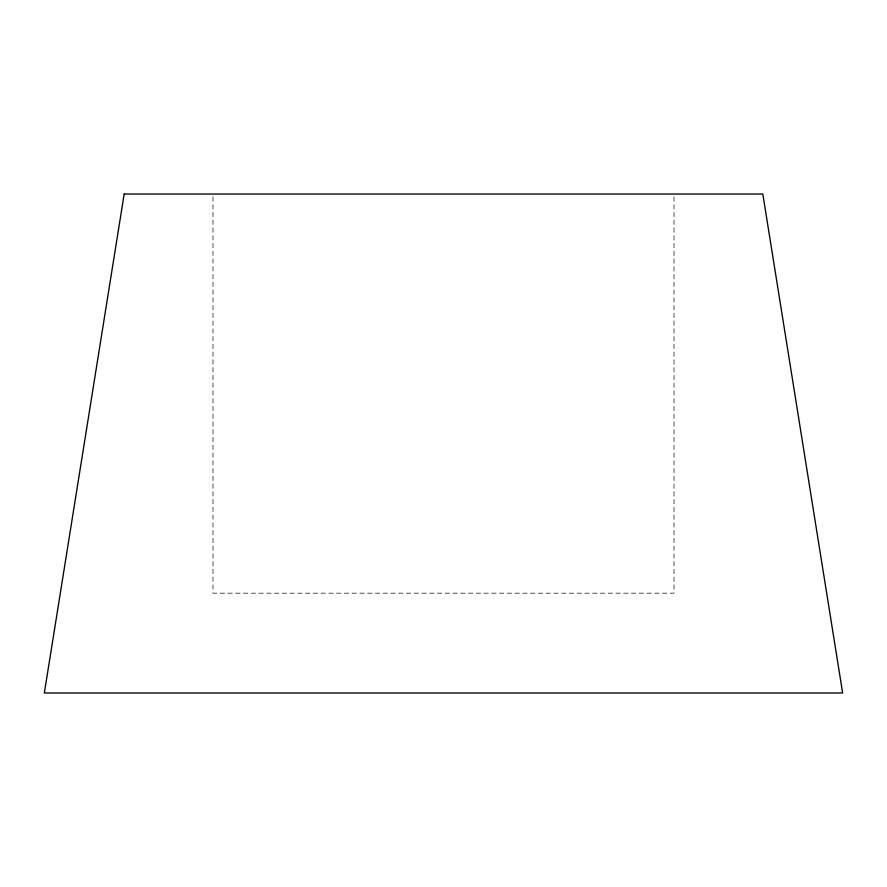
<?xml version="1.0" encoding="UTF-8"?>
<svg xmlns="http://www.w3.org/2000/svg" width="887" height="887" viewBox="0 0 887 887"><rect width="100%" height="100%" fill="white"/><g stroke="black" fill="none" stroke-linecap="round" stroke-linejoin="round"><path stroke-width="0.67" stroke-dasharray="4.43 3.33" d="M674.009 196.803L674.009 593.181L212.991 593.181L212.991 194.031"/><path stroke-width="1.33" d="M124.18 194.031L44.35 692.969L842.65 692.969L762.82 194.031L124.18 194.031"/></g></svg>
